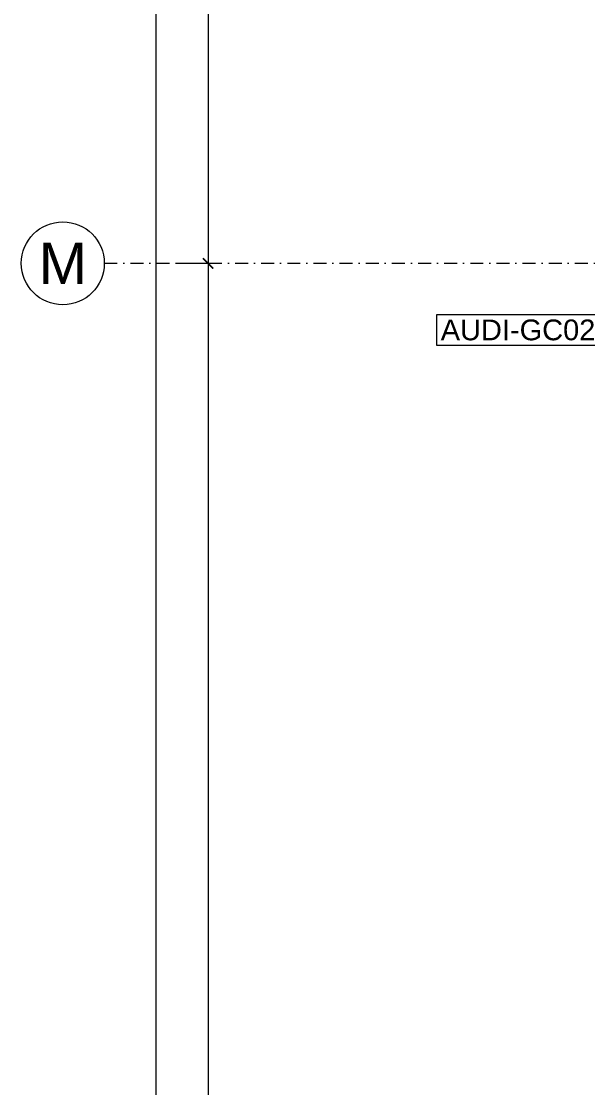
# Model space of a CAD drawing. Extents: x -2050 to 29725, y -1777 to 6820.
# Drawn here: x 6787 to 7060, y 788 to 1302 of the extents above; entities that cross this region are included whole.
import ezdxf
from ezdxf.enums import TextEntityAlignment as Align

# ---------------------------------------------------------------- set-up
doc = ezdxf.new("R2010")
doc.units = 0
doc.header["$LTSCALE"] = 25
doc.header["$MEASUREMENT"] = 0
doc.linetypes.add('DASHDOT2', pattern=[0.5, 0.25, -0.125, 0, -0.125])
doc.layers.get('0').update_dxf_attribs({"color": 9, "lineweight": 9})
doc.layers.get('Defpoints').update_dxf_attribs({"color": 9, "lineweight": 9})
for name, color, linetype, lineweight in [('22', 8, 'Continuous', 9), ('24', 9, 'DASHDOT2', 9), ('25', 8, 'Continuous', 9)]:
    doc.layers.add(name, color=color, linetype=linetype, lineweight=lineweight)
doc.styles.add('Arial', font='arial.ttf', dxfattribs={"height": 2.5})
doc.styles.add('MuuM_TEXT-STANDART', font='ARIALN.TTF')
doc.dimstyles.new('MuuM_DIM50', dxfattribs={"dimscale": 5, "dimtxt": 2, "dimasz": 1, "dimexe": 1, "dimexo": 1, "dimgap": 1, "dimtad": 1, "dimdec": 1, "dimrnd": 0.5, "dimdsep": 46, "dimtxsty": 'MuuM_TEXT-STANDART', "dimblk": 'ARCHTICK', "dimcen": 0, "dimdle": 0.15, "dimclrd": 256, "dimclre": 256, "dimclrt": 256, "dimadec": 0, "dimazin": 0, "dimtfac": 5, "dimtdec": 1, "dimtix": 1, "dimtmove": 2, "dimatfit": 3, "dimldrblk": 'DOT', "dimfxl": 3, "dimfxlon": 1, "dimtolj": 1, "dimlwd": -1, "dimlwe": -1, "dimarcsym": 0})

# ---------------------------------------------------------------- blocks, each defined once
blk = doc.blocks.new('0_wallno')
blk.add_lwpolyline([(-7.84, 1.5), (7.94, 1.5), (7.94, -1.5), (-7.84, -1.5)], close=True)
blk.add_lwpolyline([(7.94, 0), (16.13, 0)])
at = {"style": 'Arial'}
blk.add_attdef('GENISLIK', text='', height=2, dxfattribs=at).set_placement((8.44, 0), align=Align.BOTTOM_LEFT)
blk.add_attdef('DUVARNO', text='', height=2, dxfattribs=at).set_placement((0, 0), align=Align.MIDDLE_CENTER)
blk.add_attdef('YUKSEKLIK', text='', height=2, dxfattribs=at).set_placement((8.44, -0.5), align=Align.TOP_LEFT)
blk = doc.blocks.new('0_aks')
at = {"linetype": 'Continuous'}
blk.add_circle((0, 0), 2, dxfattribs=at)
at = {"style": 'Arial'}
blk.add_attdef('AKS', text='', height=2, dxfattribs=at).set_placement((0, 0), align=Align.MIDDLE_CENTER)
blk = doc.blocks.new('_ArchTick')
at = {"color": 0, "linetype": 'ByBlock', "const_width": 0.15}
blk.add_lwpolyline([(-0.5, -0.5), (0.5, 0.5)], dxfattribs=at)
blk = doc.blocks.new('*D320')
at = {"layer": '25', "transparency": 16777216}
for p, q in [((6837.5, 3585), (6857.5, 3585)), ((6852.5, 344.25), (6852.5, 3585.75)), ((6837.5, 345), (6857.5, 345))]:
    blk.add_line(p, q, dxfattribs=at)
at = {"layer": 'Defpoints', "color": 0, "transparency": 16777216}
for p in [(6827.5, 3585), (6852.5, 3585), (6827.5, 345)]:
    blk.add_point(p, dxfattribs=at)
at = {"layer": '25', "transparency": 16777216, "xscale": 5, "yscale": 5, "zscale": 5}
for p, rotation in [((6852.5, 3585), 90), ((6852.5, 345), 270)]:
    blk.add_blockref('_ArchTick', p, dxfattribs=dict(at, rotation=rotation))
at = {"layer": '25', "transparency": 16777216, "insert": (6842.39, 1965), "char_height": 10, "attachment_point": 5, "rotation": 90, "style": 'MuuM_TEXT-STANDART'}
blk.add_mtext('\\A1;3240', dxfattribs=at)
blk = doc.blocks.new('_Dot')
at = {"color": 0, "linetype": 'ByBlock', "lineweight": -2}
blk.add_line((-0.5, 0), (-1, 0), dxfattribs=at)
at = {"color": 0, "linetype": 'ByBlock', "const_width": 0.5}
blk.add_lwpolyline([(-0.25, 0, 1), (0.25, 0, 1)], format="xyb", close=True, dxfattribs=at)
blk = doc.blocks.new('*D324')
at = {"layer": '25', "transparency": 16777216}
for p, q in [((6862.5, 1985), (6882.5, 1985)), ((6877.5, 1985.75), (6877.5, 1184.25)), ((6862.5, 1185), (6882.5, 1185))]:
    blk.add_line(p, q, dxfattribs=at)
at = {"layer": 'Defpoints', "color": 0, "transparency": 16777216}
for p in [(6827.5, 1985), (6827.5, 1185), (6877.5, 1185)]:
    blk.add_point(p, dxfattribs=at)
at = {"layer": '25', "transparency": 16777216, "xscale": 5, "yscale": 5, "zscale": 5}
for p, rotation in [((6877.5, 1985), 90), ((6877.5, 1185), 270)]:
    blk.add_blockref('_ArchTick', p, dxfattribs=dict(at, rotation=rotation))
at = {"layer": '25', "transparency": 16777216, "insert": (6867.39, 1585), "char_height": 10, "attachment_point": 5, "rotation": 90, "style": 'MuuM_TEXT-STANDART'}
blk.add_mtext('\\A1;800', dxfattribs=at)
blk = doc.blocks.new('*D313')
at = {"layer": '25', "transparency": 16777216}
for p, q in [((6862.5, 1185), (6882.5, 1185)), ((6877.5, 1185.75), (6877.5, 344.25)), ((6862.5, 345), (6882.5, 345))]:
    blk.add_line(p, q, dxfattribs=at)
at = {"layer": 'Defpoints', "color": 0, "transparency": 16777216}
for p in [(6827.5, 1185), (6827.5, 345), (6877.5, 345)]:
    blk.add_point(p, dxfattribs=at)
at = {"layer": '25', "transparency": 16777216, "xscale": 5, "yscale": 5, "zscale": 5}
for p, rotation in [((6877.5, 1185), 90), ((6877.5, 345), 270)]:
    blk.add_blockref('_ArchTick', p, dxfattribs=dict(at, rotation=rotation))
at = {"layer": '25', "transparency": 16777216, "insert": (6867.39, 765), "char_height": 10, "attachment_point": 5, "rotation": 90, "style": 'MuuM_TEXT-STANDART'}
blk.add_mtext('\\A1;840', dxfattribs=at)

msp = doc.modelspace()

# ---------------------------------------------------------------- linework, layer by layer
at = {"layer": '24'}
msp.add_lwpolyline([(6827.5, 1185), (11027.5, 1185)], dxfattribs=at)

# ---------------------------------------------------------------- block references
at = {"layer": '22'}
ref = msp.add_blockref('0_wallno', (7026.88, 1152.91), dxfattribs=dict(at, xscale=5, yscale=5, zscale=5))
ref.add_attrib('DUVARNO', 'AUDI-GC02', dxfattribs={"layer": '0', "height": 10, "style": 'Arial'}).set_placement((7026.88, 1152.91), align=Align.MIDDLE_CENTER)
at = {"layer": '24', "xscale": 10, "yscale": 10, "zscale": 10}
msp.add_blockref('0_aks', (6807.5, 1185), dxfattribs=at).add_auto_attribs({'AKS': 'M'})

# ---------------------------------------------------------------- dimensions: what is measured, and where the dimension line sits
at = {"layer": '25'}
for base, p1, p2, picture, middle in [((6852.5, 3585), (6827.5, 345), (6827.5, 3585), '*D320', (6842.39, 1965)), ((6877.5, 1185), (6827.5, 1985), (6827.5, 1185), '*D324', (6867.39, 1585)), ((6877.5, 345), (6827.5, 1185), (6827.5, 345), '*D313', (6867.39, 765))]:
    dim = msp.add_linear_dim(base=base, p1=p1, p2=p2, angle=90, dimstyle='MuuM_DIM50', dxfattribs=at)
    dim.commit()
    dim.dimension.update_dxf_attribs({"geometry": picture, "text_midpoint": middle})

doc.saveas('drawing.dxf')
